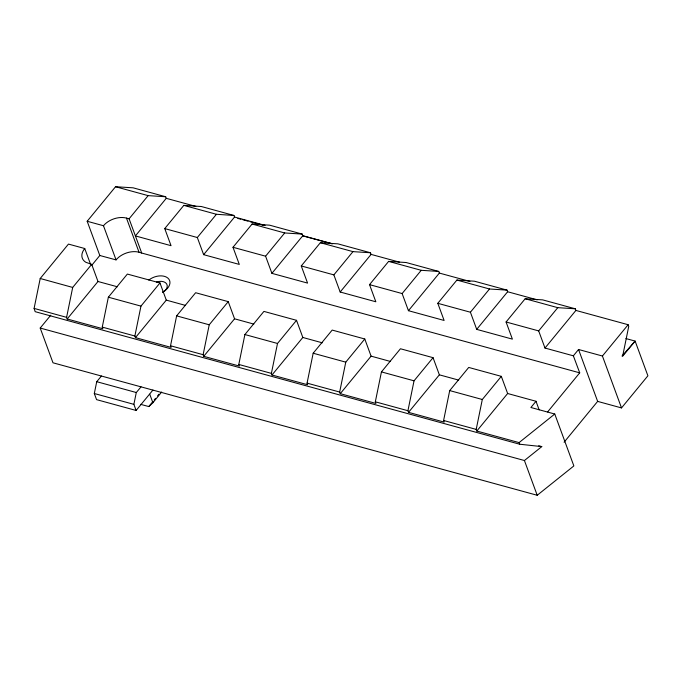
<?xml version="1.0" encoding="UTF-8"?>
<svg xmlns="http://www.w3.org/2000/svg" width="682" height="682" viewBox="0 0 682 682"><rect width="100%" height="100%" fill="white"/><g stroke="black" fill="none" stroke-linecap="round" stroke-linejoin="round"><path stroke-width="1.02" d="M185.555 305.425L166.289 300.123L159.972 282.953L127.364 274.07L108.361 297.199L102.257 327.104L102.846 328.75L67.177 318.988L66.597 317.352L72.693 287.437L91.686 264.36L85.83 262.28A17.152 11.091 -20.2 0 1 84.747 248.521L68.456 244.088L40.212 278.495L34.1 308.4L35.174 311.674L519.675 444.221L541.789 446.608L524.424 460.521L40.204 328.051L50.741 315.229M253.823 324.095L234.557 318.801L228.24 301.64L195.64 292.723L176.629 315.877L170.526 345.774L171.122 347.402L135.454 337.641L134.874 336.013L140.961 306.116L159.972 282.953M152.921 390.07L136.119 410.462L96.563 399.635L94.312 393.514L96.733 381.69L101.422 376.029M136.119 410.462L133.877 404.349L136.289 392.525L141.038 386.856L537.211 495.268L573.86 465.925L554.764 414.025L530.894 407.495L536.009 401.272L507.638 393.505L501.321 376.353L468.722 367.436L449.711 390.581L443.598 420.487L444.195 422.115L408.527 412.354L407.93 410.726L414.042 380.82L433.053 357.675L400.453 348.758L381.443 371.903L375.33 401.809L375.927 403.437L340.258 393.676L339.662 392.048L345.774 362.151L364.785 338.997L332.185 330.079L313.174 353.225L307.062 383.131L307.659 384.759L271.99 374.998L271.393 373.378L277.506 343.472L296.517 320.318L263.917 311.401L244.906 334.547L238.794 364.452L239.391 366.081L203.722 356.319L203.125 354.7L209.229 324.794L228.24 301.64M554.764 414.025L519.079 442.601L476.803 431.033L476.198 429.404L482.31 399.499L501.321 376.353M195.819 206.407L166.263 198.326L165.683 196.748L133.084 187.814L115.548 186.732L87.177 221.266L99.802 255.494L92.036 264.974M547.62 411.928L579.717 372.841L141.703 253.039L129.094 218.811L148.147 195.632L165.683 196.748M166.263 198.326L135.394 235.912L171.037 245.682L164.746 228.589L183.816 205.376L201.361 206.518L233.952 215.469L234.548 217.038L265.127 225.401M302.535 235.81L332.33 243.815L302.817 235.716L302.22 234.088L269.62 225.171L252.093 224.037L232.997 247.285L239.305 264.42L203.637 254.667L197.328 237.524L216.424 214.284L233.952 215.469M135.454 337.641L166.289 300.123M203.637 254.667L234.548 217.038M399.626 262.203L371.093 254.395L370.497 252.766L337.888 243.849L320.361 242.715L301.265 265.954L307.573 283.098L271.905 273.346L265.596 256.202L284.692 232.963L302.22 234.088M140.603 404.332L148.787 406.557L152.845 401.63M154.192 399.984L155.547 398.339M157.576 395.875L158.923 394.23M148.787 406.557L152.896 402.721L161.677 392.031M203.722 356.319L234.557 318.801M271.905 273.346L302.817 235.716M469.932 281.436L439.361 273.073L438.765 271.445L406.165 262.527L388.629 261.394L369.533 284.633L375.842 301.776L340.173 292.015L333.865 274.88L352.961 251.632L370.497 252.766M271.99 374.998L302.825 337.471L296.517 320.318M340.173 292.015L371.093 254.395M537.186 299.833L507.63 291.751L507.033 290.123L474.433 281.206L456.897 280.072L437.801 303.311L444.11 320.455L408.441 310.694L402.133 293.558L421.229 270.311L438.765 271.445M340.258 393.676L371.093 356.149L364.785 338.997M408.441 310.694L439.361 273.073M625.888 338.553L635.121 341.077L622.632 356.251L628.744 326.346L628.139 324.717L575.898 310.429L575.301 308.801L542.702 299.884L525.174 298.75L506.078 321.989L512.387 339.133L476.709 329.372L470.409 312.228L489.506 288.989L507.033 290.123M408.527 412.354L439.361 374.827L433.053 357.675M476.709 329.372L507.63 291.751M579.717 372.841L573.357 355.816L544.986 348.05L538.678 330.906L557.774 307.667L575.301 308.801M476.803 431.033L507.638 393.505M544.986 348.05L575.898 310.429M573.357 355.816L578.549 349.491L602.419 356.021L621.515 407.921L647.9 375.799L635.121 341.077L622.01 356.055M602.419 356.021L628.139 324.717M564.082 442.234L597.645 401.391L578.549 349.491M67.177 318.988L97.995 281.495L91.686 264.36M237.822 218.419L240.908 219.246M242.963 219.8L248.095 221.181M250.149 221.735L263.508 225.324M99.802 255.494L116.059 259.893A17.135 11.108 -20.3 0 1 139.051 252.229L141.703 253.039M115.548 186.732L148.147 195.632M183.816 205.376L216.424 214.284M252.093 224.037L284.692 232.963M320.361 242.715L352.961 251.632M388.629 261.394L421.229 270.311M456.897 280.072L489.506 288.989M525.174 298.75L557.774 307.667M87.177 221.266L103.476 225.733A17.135 11.082 -20.2 0 1 126.46 218.095L129.094 218.811M506.078 321.989L538.678 330.906M232.997 247.285L265.596 256.202M301.265 265.954L333.865 274.88M369.533 284.633L402.133 293.558M437.801 303.311L470.409 312.228M597.645 401.391L621.515 407.921M97.995 281.495L117.364 286.781M458.654 380.104L439.361 374.827M108.361 297.199L140.961 306.116M176.629 315.877L209.229 324.794M244.906 334.547L277.506 343.472M313.174 353.225L345.774 362.151M381.443 371.903L414.042 380.82M449.711 390.581L482.31 399.499M538.703 445.764L541.789 446.608M102.257 327.104L134.874 336.013M170.526 345.774L203.125 354.7M238.794 364.452L271.393 373.378M307.062 383.131L339.662 392.048M375.33 401.809L407.93 410.726M443.598 420.487L476.198 429.404M141.038 386.856L52.991 362.798L40.204 328.051M164.746 228.589L197.328 237.524M302.825 337.471L322.271 342.816M371.093 356.149L390.547 361.486M40.212 278.495L72.693 287.437M34.1 308.4L66.597 317.352M96.733 381.69L136.289 392.525M94.312 393.514L133.877 404.349M519.079 442.601L519.675 444.221M149.759 394.247L152.896 402.721M524.424 460.521L537.211 495.268M126.46 218.087L139.043 252.246M103.476 225.733L116.059 259.893M84.747 248.521L90.518 264.181M536.009 401.272L539.138 409.856M156.502 282.033A9.429 6.095 -20.2 0 1 166.681 283.959A9.429 6.095 -20.2 0 1 162.793 292.408M148.812 280.072A13.282 8.593 -20.2 0 1 167.891 278.103A13.282 8.593 -20.2 0 1 162.683 292.058"/></g></svg>
